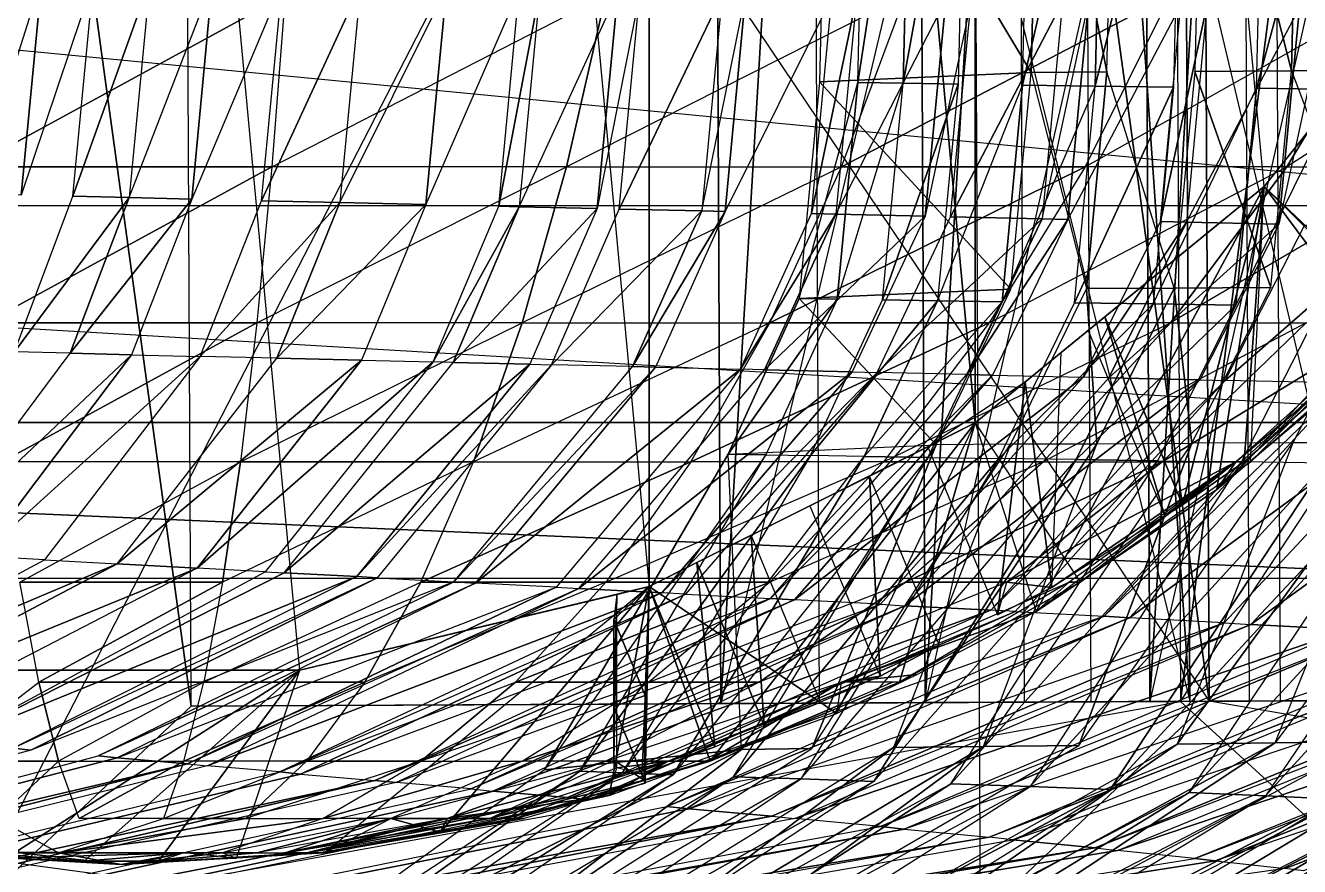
# Model space of a CAD drawing. Header units: metres. Extents: x -2.72 to 2.74, y -1.12 to 1.4.
# Drawn here: x 0.4664 to 0.7399, y -0.3171 to -0.1367 of the extents above; entities that cross this region are included whole.
import ezdxf

# ---------------------------------------------------------------- set-up
doc = ezdxf.new("R2010")
doc.units = ezdxf.units.M
doc.linetypes.add('SOLIDLINE', pattern=[0])
doc.layers.add('A', color=1, linetype='SOLIDLINE')

msp = doc.modelspace()

# ---------------------------------------------------------------- linework, layer by layer
at = {"layer": 'A'}
for points in [[(0.525325, -0.275043, 2.067527), (0.448684, 0.546274, 2.067527), (0.448684, -0.275043, 2.067527)], [(0.600292, -0.257095, 2.067527), (0.600292, 0.528326, 2.067527), (0.525325, 0.546274, 2.067527)], [(0.670307, -0.221984, 2.067527), (0.670307, 0.493215, 2.067527), (0.600292, 0.528326, 2.067527)], [(0.670307, -0.221984, 2.067527), (0.600292, 0.528326, 2.067527), (0.600292, -0.257095, 2.067527)], [(0.732311, -0.171245, 2.067527), (0.670307, 0.493215, 2.067527), (0.670307, -0.221984, 2.067527)], [(0.669453, 0.092099, -0.343774), (0.452619, -0.328964, -0.2137), (0.45064, 0.091068, -0.2137)], [(0.500453, 0.045285, -0.13027), (0.45064, 0.091068, -0.2137), (0.501998, -0.282711, -0.13027)], [(0.501998, -0.282711, -0.13027), (0.45064, 0.091068, -0.2137), (0.452619, -0.328964, -0.2137)], [(0.669453, 0.092099, -0.343774), (0.718946, 0.046314, -0.260881), (0.720492, -0.281682, -0.260881)], [(0.669453, 0.092099, -0.343774), (0.720492, -0.281682, -0.260881), (0.671432, -0.327933, -0.343774)], [(0.762429, 0.092537, 0.310791), (0.712855, 0.046285, 0.227032), (0.7144, -0.281711, 0.227032)], [(0.762429, 0.092537, 0.310791), (0.7144, -0.281711, 0.227032), (0.764408, -0.327495, 0.310791)], [(0.782527, 0.046615, -0.108541), (0.707818, -0.281744, 0.076652), (0.706273, 0.046255, 0.076652)], [(0.931348, 0.047315, 0.096421), (0.932894, -0.280681, 0.096421), (0.7144, -0.281711, 0.227032)], [(0.805414, -0.281284, -0.099753), (0.803868, 0.046715, -0.099753), (0.727614, 0.046356, 0.08544)], [(0.720492, -0.281682, -0.260881), (0.718946, 0.046314, -0.260881), (0.500453, 0.045285, -0.13027)], [(0.693637, 0.046198, -0.25048), (0.615717, -0.282175, -0.066642), (0.614172, 0.045824, -0.066642)], [(0.635357, 0.045923, -0.057485), (0.614172, 0.045824, -0.066642), (0.615717, -0.282175, -0.066642)], [(0.635357, 0.045923, -0.057485), (0.615717, -0.282175, -0.066642), (0.636902, -0.282076, -0.057485)], [(0.716368, -0.281701, -0.241323), (0.714822, 0.046298, -0.241323), (0.635357, 0.045923, -0.057485)], [(0.734264, 0.046385, -0.168595), (0.659555, -0.281973, 0.016598), (0.658009, 0.046026, 0.016598)], [(0.67935, 0.046126, 0.025386), (0.658009, 0.046026, 0.016598), (0.659555, -0.281973, 0.016598)], [(0.67935, 0.046126, 0.025386), (0.659555, -0.281973, 0.016598), (0.680896, -0.281873, 0.025386)], [(0.75715, -0.281513, -0.159807), (0.755605, 0.046486, -0.159807), (0.67935, 0.046126, 0.025386)], [(0.693637, 0.046198, -0.25048), (0.714822, 0.046298, -0.241323), (0.716368, -0.281701, -0.241323)], [(0.693637, 0.046198, -0.25048), (0.716368, -0.281701, -0.241323), (0.695183, -0.281801, -0.25048)], [(0.727614, 0.046356, 0.08544), (0.706273, 0.046255, 0.076652), (0.707818, -0.281744, 0.076652)], [(0.727614, 0.046356, 0.08544), (0.707818, -0.281744, 0.076652), (0.729159, -0.281643, 0.08544)], [(0.734264, 0.046385, -0.168595), (0.755605, 0.046486, -0.159807), (0.75715, -0.281513, -0.159807)], [(0.734264, 0.046385, -0.168595), (0.75715, -0.281513, -0.159807), (0.735809, -0.281614, -0.168595)], [(0.638677, -0.073782, -0.239507), (0.636907, -0.148827, -0.29661), (0.682341, -0.146799, -0.471306)], [(0.682341, -0.146799, -0.471306), (0.684109, -0.071826, -0.409747), (0.638677, -0.073782, -0.239507)], [(0.684109, -0.071826, -0.409747), (0.682341, -0.146799, -0.471306), (0.698584, -0.146704, -0.479452)], [(0.698584, -0.146704, -0.479452), (0.700351, -0.071721, -0.417683), (0.684109, -0.071826, -0.409747)], [(0.719182, -0.071605, -0.426396), (0.717416, -0.146601, -0.488395), (0.73818, -0.146489, -0.498023)], [(0.73818, -0.146489, -0.498023), (0.739944, -0.07148, -0.435778), (0.719182, -0.071605, -0.426396)], [(0.739944, -0.07148, -0.435778), (0.73818, -0.146489, -0.498023), (0.760214, -0.146371, -0.508228)], [(0.645086, -0.148959, -0.285241), (0.646856, -0.073901, -0.228426), (0.656613, -0.074045, -0.215019)], [(0.656613, -0.074045, -0.215019), (0.654842, -0.149119, -0.271484), (0.645086, -0.148959, -0.285241)], [(0.654842, -0.149119, -0.271484), (0.656613, -0.074045, -0.215019), (0.668386, -0.074211, -0.199598)], [(0.668386, -0.074211, -0.199598), (0.666617, -0.149303, -0.255661), (0.654842, -0.149119, -0.271484)], [(0.680476, -0.149504, -0.238351), (0.682244, -0.074392, -0.182728), (0.697798, -0.07459, -0.164409)], [(0.697798, -0.07459, -0.164409), (0.696031, -0.149723, -0.219554), (0.680476, -0.149504, -0.238351)], [(0.696031, -0.149723, -0.219554), (0.697798, -0.07459, -0.164409), (0.714659, -0.074804, -0.144639)], [(0.714659, -0.074804, -0.144639), (0.712893, -0.149959, -0.199269), (0.696031, -0.149723, -0.219554)], [(0.730674, -0.150212, -0.177495), (0.73244, -0.075036, -0.123419), (0.750751, -0.075285, -0.100748)], [(0.750751, -0.075285, -0.100748), (0.748986, -0.150482, -0.154232), (0.730674, -0.150212, -0.177495)], [(0.021837, -0.09942, 1.986097), (0.020021, -0.175342, 1.987249), (0.811162, -0.175341, 1.986021)], [(0.783594, -0.107097, 2.346306), (0.76323, -0.200529, 2.346306), (0.732311, -0.171248, 2.346306)], [(0.758138, -0.205978, 2.537459), (0.783594, -0.107097, 2.537481), (0.732311, -0.171248, 2.537481)], [(0.761847, -0.200529, 2.153136), (0.783594, -0.107097, 2.153136), (0.732311, -0.171248, 2.153136)], [(0.469946, -0.126717, -2.200127), (0.465538, -0.173111, -2.223442), (0.455264, -0.172884, -2.242974)], [(0.465538, -0.173111, -2.223442), (0.469946, -0.126717, -2.200127), (0.481016, -0.126968, -2.178486)], [(0.476607, -0.173364, -2.20172), (0.481016, -0.126968, -2.178486), (0.493128, -0.12725, -2.154219)], [(0.493128, -0.12725, -2.154219), (0.488719, -0.173647, -2.177364), (0.476607, -0.173364, -2.20172)], [(0.506545, -0.127568, -2.126889), (0.502136, -0.173966, -2.149933), (0.488719, -0.173647, -2.177364)], [(0.502136, -0.173966, -2.149933), (0.506545, -0.127568, -2.126889), (0.521548, -0.127926, -2.09607)], [(0.51714, -0.174325, -2.119), (0.521548, -0.127926, -2.09607), (0.538326, -0.128326, -2.06166)], [(0.538326, -0.128326, -2.06166), (0.533917, -0.174726, -2.084464), (0.51714, -0.174325, -2.119)], [(0.454684, -0.167051, 1.186573), (0.451819, -0.130257, 1.090274), (0.52219, -0.130257, 1.090274)], [(0.52219, -0.130257, 1.090274), (0.519325, -0.167051, 1.186573), (0.454684, -0.167051, 1.186573)], [(0.591023, -0.130257, 1.141964), (0.582553, -0.167051, 1.234054), (0.519325, -0.167051, 1.186573)], [(0.556794, -0.128763, -2.02409), (0.552385, -0.175165, -2.046755), (0.533917, -0.174726, -2.084464)], [(0.552385, -0.175165, -2.046755), (0.556794, -0.128763, -2.02409), (0.572436, -0.12911, -1.994208)], [(0.568027, -0.175513, -2.016762), (0.572436, -0.12911, -1.994208), (0.576833, -0.129231, -1.983742)], [(0.576833, -0.129231, -1.983742), (0.572424, -0.175635, -2.006258), (0.568027, -0.175513, -2.016762)], [(0.593576, -0.129599, -1.952095), (0.589168, -0.176005, -1.974494), (0.572424, -0.175635, -2.006258)], [(0.582553, -0.167051, 1.234054), (0.591023, -0.130257, 1.141964), (0.65531, -0.130257, 1.243084)], [(0.589168, -0.176005, -1.974494), (0.593576, -0.129599, -1.952095), (0.598301, -0.129728, -1.940983)], [(0.593892, -0.176134, -1.963341), (0.598301, -0.129728, -1.940983), (0.616016, -0.130114, -1.907834)], [(0.616016, -0.130114, -1.907834), (0.611607, -0.176521, -1.93007), (0.593892, -0.176134, -1.963341)], [(0.621027, -0.130249, -1.896188), (0.616618, -0.176657, -1.918381), (0.611607, -0.176521, -1.93007)], [(0.616618, -0.176657, -1.918381), (0.621027, -0.130249, -1.896188), (0.639561, -0.130649, -1.861784)], [(0.635152, -0.177058, -1.88385), (0.639561, -0.130649, -1.861784), (0.644812, -0.130789, -1.849715)], [(0.644812, -0.130789, -1.849715), (0.640403, -0.177199, -1.871737), (0.635152, -0.177058, -1.88385)], [(0.66399, -0.131201, -1.814301), (0.659581, -0.177612, -1.836193), (0.640403, -0.177199, -1.871737)], [(0.641606, -0.167051, 1.326941), (0.65531, -0.130257, 1.243084), (0.712241, -0.130257, 1.389216)], [(0.712241, -0.130257, 1.389216), (0.693901, -0.167051, 1.461174), (0.641606, -0.167051, 1.326941)], [(0.659581, -0.177612, -1.836193), (0.66399, -0.131201, -1.814301), (0.669424, -0.131345, -1.80192)], [(0.759328, -0.130257, 1.573972), (0.737155, -0.167051, 1.630887), (0.693901, -0.167051, 1.461174)], [(0.737155, -0.167051, 1.630887), (0.759328, -0.130257, 1.573972), (0.794513, -0.130257, 1.789279)], [(0.665016, -0.177756, -1.823766), (0.669424, -0.131345, -1.80192), (0.689047, -0.131765, -1.765732)], [(0.689047, -0.131765, -1.765732), (0.684638, -0.178178, -1.787445), (0.665016, -0.177756, -1.823766)], [(0.694602, -0.131911, -1.75315), (0.690193, -0.178325, -1.774816), (0.684638, -0.178178, -1.787445)], [(0.690193, -0.178325, -1.774816), (0.694602, -0.131911, -1.75315), (0.714448, -0.132338, -1.716419)], [(0.710039, -0.178754, -1.737949), (0.714448, -0.132338, -1.716419), (0.720054, -0.132486, -1.703742)], [(0.720054, -0.132486, -1.703742), (0.715646, -0.178902, -1.725226), (0.710039, -0.178754, -1.737949)], [(0.739882, -0.132916, -1.66669), (0.735474, -0.179334, -1.688036), (0.715646, -0.178902, -1.725226)], [(0.735474, -0.179334, -1.688036), (0.739882, -0.132916, -1.66669), (0.745466, -0.133064, -1.654019)], [(0.677932, -0.193267, -0.488244), (0.682341, -0.146799, -0.471306), (0.636907, -0.148827, -0.29661)], [(0.694175, -0.193173, -0.496421), (0.698584, -0.146704, -0.479452), (0.682341, -0.146799, -0.471306)], [(0.698584, -0.146704, -0.479452), (0.694175, -0.193173, -0.496421), (0.713008, -0.193069, -0.505397)], [(0.717416, -0.146601, -0.488395), (0.713008, -0.193069, -0.505397), (0.733771, -0.192957, -0.515061)], [(0.733771, -0.192957, -0.515061), (0.73818, -0.146489, -0.498023), (0.717416, -0.146601, -0.488395)], [(0.755805, -0.192838, -0.525303), (0.760214, -0.146371, -0.508228), (0.73818, -0.146489, -0.498023)], [(0.636907, -0.148827, -0.29661), (0.632498, -0.195303, -0.312905), (0.677932, -0.193267, -0.488244)], [(0.645086, -0.148959, -0.285241), (0.640677, -0.195436, -0.301494), (0.632498, -0.195303, -0.312905)], [(0.640677, -0.195436, -0.301494), (0.645086, -0.148959, -0.285241), (0.654842, -0.149119, -0.271484)], [(0.650434, -0.195596, -0.287686), (0.654842, -0.149119, -0.271484), (0.666617, -0.149303, -0.255661)], [(0.666617, -0.149303, -0.255661), (0.662208, -0.195781, -0.271805), (0.650434, -0.195596, -0.287686)], [(0.680476, -0.149504, -0.238351), (0.676067, -0.195983, -0.254431), (0.662208, -0.195781, -0.271805)], [(0.676067, -0.195983, -0.254431), (0.680476, -0.149504, -0.238351), (0.696031, -0.149723, -0.219554)], [(0.691622, -0.196202, -0.235565), (0.696031, -0.149723, -0.219554), (0.712893, -0.149959, -0.199269)], [(0.712893, -0.149959, -0.199269), (0.708484, -0.196439, -0.215204), (0.691622, -0.196202, -0.235565)], [(0.730674, -0.150212, -0.177495), (0.726265, -0.196693, -0.193351), (0.708484, -0.196439, -0.215204)], [(0.726265, -0.196693, -0.193351), (0.730674, -0.150212, -0.177495), (0.748986, -0.150482, -0.154232)], [(0.457903, -0.200529, 1.294774), (0.454684, -0.167051, 1.186573), (0.519325, -0.167051, 1.186573)], [(0.519325, -0.167051, 1.186573), (0.516106, -0.200529, 1.294774), (0.457903, -0.200529, 1.294774)], [(0.582553, -0.167051, 1.234054), (0.573037, -0.200529, 1.337526), (0.516106, -0.200529, 1.294774)], [(0.573037, -0.200529, 1.337526), (0.582553, -0.167051, 1.234054), (0.641606, -0.167051, 1.326941)], [(0.626208, -0.200529, 1.421162), (0.641606, -0.167051, 1.326941), (0.693901, -0.167051, 1.461174)], [(0.693901, -0.167051, 1.461174), (0.673295, -0.200529, 1.542026), (0.626208, -0.200529, 1.421162)], [(0.737155, -0.167051, 1.630887), (0.712241, -0.200529, 1.694837), (0.673295, -0.200529, 1.542026)], [(0.712241, -0.200529, 1.694837), (0.737155, -0.167051, 1.630887), (0.769475, -0.167051, 1.828663)], [(0.732311, -0.171248, 2.346306), (0.670307, -0.221988, 2.346306), (0.670307, -0.221988, 2.537481)], [(0.670307, -0.221988, 2.537481), (0.732311, -0.171248, 2.537481), (0.732311, -0.171248, 2.346306)], [(0.683358, -0.262461, 2.537459), (0.732311, -0.171248, 2.537481), (0.670307, -0.221988, 2.537481)], [(0.722171, -0.236257, 2.537459), (0.732311, -0.171248, 2.537481), (0.683358, -0.262461, 2.537459)], [(0.732311, -0.171245, 2.067527), (0.688752, -0.206892, 2.121849), (0.69453, -0.202165, 2.134229)], [(0.732311, -0.171245, 2.067527), (0.69453, -0.202165, 2.134229), (0.698102, -0.199243, 2.147825)], [(0.732311, -0.171245, 2.067527), (0.698102, -0.199243, 2.147825), (0.732311, -0.171248, 2.153136)], [(0.714793, -0.239538, 2.147825), (0.732311, -0.171248, 2.153136), (0.698102, -0.199243, 2.147825)], [(0.728001, -0.230325, 2.153136), (0.732311, -0.171248, 2.153136), (0.714793, -0.239538, 2.147825)], [(0.758138, -0.205978, 2.537459), (0.732311, -0.171248, 2.537481), (0.722171, -0.236257, 2.537459)], [(0.761847, -0.200529, 2.153136), (0.732311, -0.171248, 2.153136), (0.728001, -0.230325, 2.153136)], [(0.732311, -0.171248, 2.346306), (0.76323, -0.200529, 2.346306), (0.729385, -0.230325, 2.346306)], [(0.464115, -0.206757, -2.198354), (0.476607, -0.173364, -2.20172), (0.488719, -0.173647, -2.177364)], [(0.488719, -0.173647, -2.177364), (0.476017, -0.20704, -2.173992), (0.464115, -0.206757, -2.198354)], [(0.476017, -0.20704, -2.173992), (0.488719, -0.173647, -2.177364), (0.502136, -0.173966, -2.149933)], [(0.502136, -0.173966, -2.149933), (0.489201, -0.207359, -2.146555), (0.476017, -0.20704, -2.173992)], [(0.503943, -0.207718, -2.115614), (0.51714, -0.174325, -2.119), (0.533917, -0.174726, -2.084464)], [(0.533917, -0.174726, -2.084464), (0.520429, -0.20812, -2.081068), (0.503943, -0.207718, -2.115614)], [(0.520429, -0.20812, -2.081068), (0.533917, -0.174726, -2.084464), (0.552385, -0.175165, -2.046755)], [(0.020021, -0.175342, 1.987249), (0.015613, -0.221916, 1.979376), (0.806753, -0.221914, 1.978144)], [(0.552385, -0.175165, -2.046755), (0.538576, -0.208558, -2.04335), (0.520429, -0.20812, -2.081068)], [(0.553946, -0.208907, -2.01335), (0.568027, -0.175513, -2.016762), (0.572424, -0.175635, -2.006258)], [(0.572424, -0.175635, -2.006258), (0.558267, -0.209029, -2.002843), (0.553946, -0.208907, -2.01335)], [(0.558267, -0.209029, -2.002843), (0.572424, -0.175635, -2.006258), (0.589168, -0.176005, -1.974494)], [(0.589168, -0.176005, -1.974494), (0.57472, -0.209398, -1.971072), (0.558267, -0.209029, -2.002843)], [(0.579362, -0.209528, -1.959916), (0.593892, -0.176134, -1.963341), (0.611607, -0.176521, -1.93007)], [(0.611607, -0.176521, -1.93007), (0.596769, -0.209914, -1.926636), (0.579362, -0.209528, -1.959916)], [(0.596769, -0.209914, -1.926636), (0.611607, -0.176521, -1.93007), (0.616618, -0.176657, -1.918381)], [(0.616618, -0.176657, -1.918381), (0.601693, -0.21005, -1.914944), (0.596769, -0.209914, -1.926636)], [(0.619905, -0.210452, -1.880405), (0.635152, -0.177058, -1.88385), (0.640403, -0.177199, -1.871737)], [(0.640403, -0.177199, -1.871737), (0.625064, -0.210593, -1.868288), (0.619905, -0.210452, -1.880405)], [(0.625064, -0.210593, -1.868288), (0.640403, -0.177199, -1.871737), (0.659581, -0.177612, -1.836193)], [(0.659581, -0.177612, -1.836193), (0.643909, -0.211006, -1.832736), (0.625064, -0.210593, -1.868288)], [(0.649249, -0.21115, -1.820305), (0.665016, -0.177756, -1.823766), (0.684638, -0.178178, -1.787445)], [(0.684638, -0.178178, -1.787445), (0.668531, -0.211572, -1.783975), (0.649249, -0.21115, -1.820305)], [(0.668531, -0.211572, -1.783975), (0.684638, -0.178178, -1.787445), (0.690193, -0.178325, -1.774816)], [(0.690193, -0.178325, -1.774816), (0.67399, -0.211719, -1.771344), (0.668531, -0.211572, -1.783975)], [(0.693491, -0.212148, -1.734468), (0.710039, -0.178754, -1.737949), (0.715646, -0.178902, -1.725226)], [(0.715646, -0.178902, -1.725226), (0.699, -0.212296, -1.721741), (0.693491, -0.212148, -1.734468)], [(0.699, -0.212296, -1.721741), (0.715646, -0.178902, -1.725226), (0.735474, -0.179334, -1.688036)], [(0.735474, -0.179334, -1.688036), (0.718483, -0.212728, -1.684543), (0.699, -0.212296, -1.721741)], [(0.723971, -0.212876, -1.671822), (0.741058, -0.179482, -1.675319), (0.761647, -0.179939, -1.635936)], [(0.761647, -0.179939, -1.635936), (0.744202, -0.213334, -1.632429), (0.723971, -0.212876, -1.671822)], [(0.661942, -0.226665, -0.484451), (0.677932, -0.193267, -0.488244), (0.632498, -0.195303, -0.312905)], [(0.694175, -0.193173, -0.496421), (0.677902, -0.22657, -0.49263), (0.696408, -0.226467, -0.501608)], [(0.696408, -0.226467, -0.501608), (0.713008, -0.193069, -0.505397), (0.694175, -0.193173, -0.496421)], [(0.713008, -0.193069, -0.505397), (0.696408, -0.226467, -0.501608), (0.71681, -0.226355, -0.511274)], [(0.71681, -0.226355, -0.511274), (0.733771, -0.192957, -0.515061), (0.713008, -0.193069, -0.505397)], [(0.755805, -0.192838, -0.525303), (0.738461, -0.226236, -0.521519), (0.760714, -0.226112, -0.532233)], [(0.632498, -0.195303, -0.312905), (0.617297, -0.228701, -0.309068), (0.661942, -0.226665, -0.484451)], [(0.617297, -0.228701, -0.309068), (0.632498, -0.195303, -0.312905), (0.640677, -0.195436, -0.301494)], [(0.640677, -0.195436, -0.301494), (0.625334, -0.228834, -0.297654), (0.617297, -0.228701, -0.309068)], [(0.634921, -0.228995, -0.283843), (0.650434, -0.195596, -0.287686), (0.662208, -0.195781, -0.271805)], [(0.662208, -0.195781, -0.271805), (0.646491, -0.229179, -0.267957), (0.634921, -0.228995, -0.283843)], [(0.646491, -0.229179, -0.267957), (0.662208, -0.195781, -0.271805), (0.676067, -0.195983, -0.254431)], [(0.676067, -0.195983, -0.254431), (0.660109, -0.229381, -0.250579), (0.646491, -0.229179, -0.267957)], [(0.675394, -0.229601, -0.231709), (0.691622, -0.196202, -0.235565), (0.708484, -0.196439, -0.215204)], [(0.708484, -0.196439, -0.215204), (0.691963, -0.229838, -0.211343), (0.675394, -0.229601, -0.231709)], [(0.691963, -0.229838, -0.211343), (0.708484, -0.196439, -0.215204), (0.726265, -0.196693, -0.193351)], [(0.726265, -0.196693, -0.193351), (0.709435, -0.230092, -0.189484), (0.691963, -0.229838, -0.211343)], [(0.698102, -0.199243, 2.147825), (0.69453, -0.202165, 2.134229), (0.711002, -0.241929, 2.134229)], [(0.711002, -0.241929, 2.134229), (0.714793, -0.239538, 2.147825), (0.698102, -0.199243, 2.147825)], [(0.727429, -0.230363, -0.16613), (0.744577, -0.196965, -0.170002), (0.763033, -0.197253, -0.145161)], [(0.763033, -0.197253, -0.145161), (0.745564, -0.230652, -0.141282), (0.727429, -0.230363, -0.16613)], [(0.461441, -0.230325, 1.413693), (0.457903, -0.200529, 1.294774), (0.516106, -0.200529, 1.294774)], [(0.516106, -0.200529, 1.294774), (0.512568, -0.230325, 1.413693), (0.461441, -0.230325, 1.413693)], [(0.573037, -0.200529, 1.337526), (0.562578, -0.230325, 1.451248), (0.512568, -0.230325, 1.413693)], [(0.562578, -0.230325, 1.451248), (0.573037, -0.200529, 1.337526), (0.626208, -0.200529, 1.421162)], [(0.609285, -0.230325, 1.524716), (0.626208, -0.200529, 1.421162), (0.673295, -0.200529, 1.542026)], [(0.673295, -0.200529, 1.542026), (0.650648, -0.230325, 1.630887), (0.609285, -0.230325, 1.524716)], [(0.712241, -0.200529, 1.694837), (0.684859, -0.230325, 1.765121), (0.650648, -0.230325, 1.630887)], [(0.684859, -0.230325, 1.765121), (0.712241, -0.200529, 1.694837), (0.741342, -0.200529, 1.872914)], [(0.710423, -0.230325, 1.92155), (0.741342, -0.200529, 1.872914), (0.759328, -0.200529, 2.068477)], [(0.759328, -0.200529, 2.068477), (0.726222, -0.230325, 2.093338), (0.710423, -0.230325, 1.92155)], [(0.759328, -0.200529, 2.477477), (0.758138, -0.205978, 2.537459), (0.722171, -0.236257, 2.537459)], [(0.722171, -0.236257, 2.537459), (0.726222, -0.230325, 2.452616), (0.759328, -0.200529, 2.477477)], [(0.759328, -0.200529, 2.477477), (0.726222, -0.230325, 2.452616), (0.729385, -0.230325, 2.346306)], [(0.761847, -0.200529, 2.153136), (0.728001, -0.230325, 2.153136), (0.726222, -0.230325, 2.093338)], [(0.726222, -0.230325, 2.093338), (0.759328, -0.200529, 2.068477), (0.761847, -0.200529, 2.153136)], [(0.444075, -0.24987, -2.160553), (0.476017, -0.20704, -2.173992), (0.489201, -0.207359, -2.146555)], [(0.489201, -0.207359, -2.146555), (0.456559, -0.250557, -2.133751), (0.444075, -0.24987, -2.160553)], [(0.456559, -0.250557, -2.133751), (0.489201, -0.207359, -2.146555), (0.503943, -0.207718, -2.115614)], [(0.503943, -0.207718, -2.115614), (0.470518, -0.251332, -2.103525), (0.456559, -0.250557, -2.133751)], [(0.686742, -0.257254, 2.102823), (0.688752, -0.206892, 2.121849), (0.68102, -0.21322, 2.111226)], [(0.486129, -0.252197, -2.069778), (0.520429, -0.20812, -2.081068), (0.538576, -0.208558, -2.04335)], [(0.538576, -0.208558, -2.04335), (0.503312, -0.253141, -2.032932), (0.486129, -0.252197, -2.069778)], [(0.503312, -0.253141, -2.032932), (0.538576, -0.208558, -2.04335), (0.553946, -0.208907, -2.01335)], [(0.553946, -0.208907, -2.01335), (0.517865, -0.253893, -2.003625), (0.503312, -0.253141, -2.032932)], [(0.521957, -0.254156, -1.993361), (0.558267, -0.209029, -2.002843), (0.57472, -0.209398, -1.971072)], [(0.57472, -0.209398, -1.971072), (0.537536, -0.254951, -1.962324), (0.521957, -0.254156, -1.993361)], [(0.537536, -0.254951, -1.962324), (0.57472, -0.209398, -1.971072), (0.579362, -0.209528, -1.959916)], [(0.579362, -0.209528, -1.959916), (0.541931, -0.255231, -1.951426), (0.537536, -0.254951, -1.962324)], [(0.558414, -0.256064, -1.918916), (0.596769, -0.209914, -1.926636), (0.601693, -0.21005, -1.914944)], [(0.601693, -0.21005, -1.914944), (0.563076, -0.256357, -1.907494), (0.558414, -0.256064, -1.918916)], [(0.563076, -0.256357, -1.907494), (0.601693, -0.21005, -1.914944), (0.619905, -0.210452, -1.880405)], [(0.619905, -0.210452, -1.880405), (0.580321, -0.257222, -1.873754), (0.563076, -0.256357, -1.907494)], [(0.585206, -0.257525, -1.861916), (0.625064, -0.210593, -1.868288), (0.643909, -0.211006, -1.832736)], [(0.643909, -0.211006, -1.832736), (0.60305, -0.258416, -1.827185), (0.585206, -0.257525, -1.861916)], [(0.60305, -0.258416, -1.827185), (0.643909, -0.211006, -1.832736), (0.649249, -0.21115, -1.820305)], [(0.649249, -0.21115, -1.820305), (0.608106, -0.258727, -1.815043), (0.60305, -0.258416, -1.827185)], [(0.626364, -0.259637, -1.779552), (0.668531, -0.211572, -1.783975), (0.67399, -0.211719, -1.771344)], [(0.67399, -0.211719, -1.771344), (0.631532, -0.259953, -1.767213), (0.626364, -0.259637, -1.779552)], [(0.631532, -0.259953, -1.767213), (0.67399, -0.211719, -1.771344), (0.693491, -0.212148, -1.734468)], [(0.693491, -0.212148, -1.734468), (0.649997, -0.260876, -1.731189), (0.631532, -0.259953, -1.767213)], [(0.655214, -0.261195, -1.718757), (0.699, -0.212296, -1.721741), (0.718483, -0.212728, -1.684543)], [(0.718483, -0.212728, -1.684543), (0.673662, -0.262127, -1.682418), (0.655214, -0.261195, -1.718757)], [(0.675054, -0.263162, 2.097009), (0.68102, -0.21322, 2.111226), (0.660115, -0.227097, 2.097009)], [(0.673662, -0.262127, -1.682418), (0.718483, -0.212728, -1.684543), (0.723971, -0.212876, -1.671822)], [(0.723971, -0.212876, -1.671822), (0.678858, -0.262445, -1.669991), (0.673662, -0.262127, -1.682418)], [(0.675054, -0.263162, 2.097009), (0.686742, -0.257254, 2.102823), (0.68102, -0.21322, 2.111226)], [(0.698015, -0.263432, -1.631509), (0.744202, -0.213334, -1.632429), (0.74988, -0.213489, -1.6191)], [(0.74988, -0.213489, -1.6191), (0.703391, -0.263765, -1.618488), (0.698015, -0.263432, -1.631509)], [(0.703391, -0.263765, -1.618488), (0.74988, -0.213489, -1.6191), (0.771389, -0.213987, -1.57621)], [(0.771389, -0.213987, -1.57621), (0.723758, -0.264839, -1.576589), (0.703391, -0.263765, -1.618488)], [(0.729449, -0.265198, -1.562588), (0.777399, -0.214154, -1.561878), (0.799541, -0.21468, -1.51656)], [(0.799541, -0.21468, -1.51656), (0.750415, -0.266333, -1.518319), (0.729449, -0.265198, -1.562588)], [(0.015613, -0.221916, 1.979376), (0.011131, -0.255321, 1.983785), (0.788524, -0.255319, 1.982553)], [(0.788524, -0.255319, 1.982553), (0.806753, -0.221914, 1.978144), (0.015613, -0.221916, 1.979376)], [(0.670307, -0.221988, 2.346306), (0.613397, -0.294573, 2.346306), (0.600292, -0.2571, 2.346306)], [(0.640576, -0.284304, 2.537459), (0.670307, -0.221988, 2.537481), (0.600292, -0.2571, 2.537481)], [(0.670307, -0.221988, 2.346306), (0.654055, -0.277606, 2.346306), (0.613397, -0.294573, 2.346306)], [(0.670307, -0.221984, 2.067527), (0.634772, -0.239806, 2.094037), (0.647583, -0.233381, 2.094037)], [(0.670307, -0.221984, 2.067527), (0.647583, -0.233381, 2.094037), (0.660115, -0.227097, 2.097009)], [(0.670307, -0.221988, 2.346306), (0.69286, -0.256111, 2.346306), (0.654055, -0.277606, 2.346306)], [(0.661942, -0.226665, -0.484451), (0.62012, -0.292057, -0.510065), (0.635233, -0.291855, -0.518054)], [(0.635233, -0.291855, -0.518054), (0.677902, -0.22657, -0.49263), (0.661942, -0.226665, -0.484451)], [(0.696408, -0.226467, -0.501608), (0.652755, -0.291635, -0.526825), (0.672074, -0.291398, -0.536269)], [(0.652755, -0.291635, -0.526825), (0.696408, -0.226467, -0.501608), (0.677902, -0.22657, -0.49263)], [(0.71681, -0.226355, -0.511274), (0.672074, -0.291398, -0.536269), (0.692576, -0.291146, -0.546276)], [(0.692576, -0.291146, -0.546276), (0.738461, -0.226236, -0.521519), (0.71681, -0.226355, -0.511274)], [(0.760714, -0.226112, -0.532233), (0.713646, -0.290883, -0.556742), (0.734673, -0.290611, -0.567561)], [(0.713646, -0.290883, -0.556742), (0.760714, -0.226112, -0.532233), (0.738461, -0.226236, -0.521519)], [(0.78292, -0.225984, -0.543307), (0.734673, -0.290611, -0.567561), (0.755043, -0.290332, -0.578625)], [(0.617297, -0.228701, -0.309068), (0.577846, -0.296424, -0.338735), (0.62012, -0.292057, -0.510065)], [(0.577846, -0.296424, -0.338735), (0.617297, -0.228701, -0.309068), (0.625334, -0.228834, -0.297654)], [(0.585456, -0.29671, -0.327585), (0.625334, -0.228834, -0.297654), (0.634921, -0.228995, -0.283843)], [(0.634921, -0.228995, -0.283843), (0.594534, -0.297056, -0.314093), (0.585456, -0.29671, -0.327585)], [(0.646491, -0.229179, -0.267957), (0.605489, -0.297455, -0.298575), (0.594534, -0.297056, -0.314093)], [(0.605489, -0.297455, -0.298575), (0.646491, -0.229179, -0.267957), (0.660109, -0.229381, -0.250579)], [(0.618384, -0.297891, -0.281599), (0.660109, -0.229381, -0.250579), (0.675394, -0.229601, -0.231709)], [(0.675394, -0.229601, -0.231709), (0.632856, -0.298365, -0.263164), (0.618384, -0.297891, -0.281599)], [(0.512568, -0.230325, 1.413693), (0.50875, -0.256111, 1.542026), (0.465258, -0.256111, 1.542026)], [(0.50875, -0.256111, 1.542026), (0.512568, -0.230325, 1.413693), (0.562578, -0.230325, 1.451248)], [(0.551291, -0.256111, 1.573972), (0.562578, -0.230325, 1.451248), (0.609285, -0.230325, 1.524716)], [(0.609285, -0.230325, 1.524716), (0.591023, -0.256111, 1.636468), (0.551291, -0.256111, 1.573972)], [(0.650648, -0.230325, 1.630887), (0.626208, -0.256111, 1.726783), (0.591023, -0.256111, 1.636468)], [(0.626208, -0.256111, 1.726783), (0.650648, -0.230325, 1.630887), (0.684859, -0.230325, 1.765121)], [(0.691963, -0.229838, -0.211343), (0.648546, -0.298876, -0.243269), (0.632856, -0.298365, -0.263164)], [(0.648546, -0.298876, -0.243269), (0.691963, -0.229838, -0.211343), (0.709435, -0.230092, -0.189484)], [(0.65531, -0.256111, 1.840968), (0.684859, -0.230325, 1.765121), (0.710423, -0.230325, 1.92155)], [(0.710423, -0.230325, 1.92155), (0.677055, -0.256111, 1.974035), (0.65531, -0.256111, 1.840968)], [(0.66509, -0.299424, -0.221916), (0.709435, -0.230092, -0.189484), (0.727429, -0.230363, -0.16613)], [(0.727429, -0.230363, -0.16613), (0.682128, -0.30001, -0.199101), (0.66509, -0.299424, -0.221916)], [(0.677055, -0.256111, 1.974035), (0.710423, -0.230325, 1.92155), (0.726222, -0.230325, 2.093338)], [(0.677055, -0.256111, 1.974035), (0.726222, -0.230325, 2.093338), (0.686742, -0.257254, 2.102823)], [(0.745564, -0.230652, -0.141282), (0.6993, -0.300634, -0.174828), (0.682128, -0.30001, -0.199101)], [(0.726222, -0.230325, 2.452616), (0.722171, -0.236257, 2.537459), (0.683358, -0.262461, 2.537459)], [(0.686742, -0.257254, 2.102823), (0.726222, -0.230325, 2.093338), (0.711002, -0.241929, 2.134229)], [(0.726222, -0.230325, 2.452616), (0.690495, -0.256111, 2.425787), (0.69286, -0.256111, 2.346306)], [(0.69286, -0.256111, 2.346306), (0.729385, -0.230325, 2.346306), (0.726222, -0.230325, 2.452616)], [(0.6993, -0.300634, -0.174828), (0.745564, -0.230652, -0.141282), (0.763457, -0.230958, -0.114938)], [(0.711002, -0.241929, 2.134229), (0.726222, -0.230325, 2.093338), (0.714793, -0.239538, 2.147825)], [(0.714793, -0.239538, 2.147825), (0.726222, -0.230325, 2.093338), (0.728001, -0.230325, 2.153136)], [(0.716242, -0.301294, -0.149094), (0.763457, -0.230958, -0.114938), (0.780726, -0.231282, -0.087099)], [(0.780726, -0.231282, -0.087099), (0.732595, -0.301992, -0.121897), (0.716242, -0.301294, -0.149094)], [(0.796993, -0.231623, -0.057764), (0.747997, -0.302727, -0.093241), (0.732595, -0.301992, -0.121897)], [(0.647583, -0.233381, 2.094037), (0.634772, -0.239806, 2.094037), (0.649904, -0.27634, 2.094037)], [(0.649904, -0.27634, 2.094037), (0.662593, -0.269618, 2.094037), (0.647583, -0.233381, 2.094037)], [(0.634772, -0.239806, 2.094037), (0.600292, -0.257095, 2.067527), (0.62224, -0.24609, 2.097009)], [(0.62224, -0.24609, 2.097009), (0.600292, -0.257095, 2.067527), (0.610536, -0.25196, 2.102823)], [(0.62224, -0.24609, 2.097009), (0.610536, -0.25196, 2.102823), (0.625012, -0.286908, 2.102823)], [(0.625012, -0.286908, 2.102823), (0.637066, -0.281884, 2.097009), (0.62224, -0.24609, 2.097009)], [(0.405169, -0.286392, -2.047985), (0.470518, -0.251332, -2.103525), (0.486129, -0.252197, -2.069778)], [(0.486129, -0.252197, -2.069778), (0.41882, -0.28767, -2.015785), (0.405169, -0.286392, -2.047985)], [(0.41882, -0.28767, -2.015785), (0.486129, -0.252197, -2.069778), (0.503312, -0.253141, -2.032932)], [(0.503312, -0.253141, -2.032932), (0.433847, -0.289064, -1.980628), (0.41882, -0.28767, -2.015785)], [(0.450152, -0.290562, -1.942872), (0.517865, -0.253893, -2.003625), (0.521957, -0.254156, -1.993361)], [(0.450152, -0.290562, -1.942872), (0.521957, -0.254156, -1.993361), (0.537536, -0.254951, -1.962324)], [(0.610536, -0.25196, 2.102823), (0.600292, -0.257095, 2.067527), (0.600292, -0.257098, 2.111226)], [(0.610536, -0.25196, 2.102823), (0.600292, -0.257098, 2.111226), (0.614379, -0.29146, 2.111226)], [(0.614379, -0.29146, 2.111226), (0.625012, -0.286908, 2.102823), (0.610536, -0.25196, 2.102823)], [(0.011131, -0.255321, 1.983785), (0.003867, -0.353513, 1.901124), (0.739971, -0.353628, 1.899917)], [(0.537536, -0.254951, -1.962324), (0.463776, -0.291738, -1.913258), (0.450152, -0.290562, -1.942872)], [(0.541931, -0.255231, -1.951426), (0.46762, -0.29215, -1.902861), (0.463776, -0.291738, -1.913258)], [(0.469315, -0.277606, 1.678368), (0.465258, -0.256111, 1.542026), (0.50875, -0.256111, 1.542026)], [(0.46762, -0.29215, -1.902861), (0.541931, -0.255231, -1.951426), (0.558414, -0.256064, -1.918916)], [(0.50875, -0.256111, 1.542026), (0.504694, -0.277606, 1.678368), (0.469315, -0.277606, 1.678368)], [(0.482035, -0.293381, -1.871841), (0.558414, -0.256064, -1.918916), (0.563076, -0.256357, -1.907494)], [(0.563076, -0.256357, -1.907494), (0.486112, -0.293813, -1.860943), (0.482035, -0.293381, -1.871841)], [(0.551291, -0.256111, 1.573972), (0.5393, -0.277606, 1.704356), (0.504694, -0.277606, 1.678368)], [(0.5393, -0.277606, 1.704356), (0.551291, -0.256111, 1.573972), (0.591023, -0.256111, 1.636468)], [(0.57162, -0.277606, 1.755194), (0.591023, -0.256111, 1.636468), (0.626208, -0.256111, 1.726783)], [(0.626208, -0.256111, 1.726783), (0.600243, -0.277606, 1.828663), (0.57162, -0.277606, 1.755194)], [(0.65531, -0.256111, 1.840968), (0.623916, -0.277606, 1.92155), (0.600243, -0.277606, 1.828663)], [(0.623916, -0.277606, 1.92155), (0.65531, -0.256111, 1.840968), (0.677055, -0.256111, 1.974035)], [(0.641606, -0.277606, 2.516158), (0.690495, -0.256111, 2.425787), (0.683358, -0.262461, 2.537459)], [(0.654055, -0.277606, 2.346306), (0.69286, -0.256111, 2.346306), (0.690495, -0.256111, 2.425787)], [(0.675054, -0.263162, 2.097009), (0.677055, -0.256111, 1.974035), (0.686742, -0.257254, 2.102823)], [(0.580321, -0.257222, -1.873754), (0.501193, -0.295091, -1.828749), (0.486112, -0.293813, -1.860943)], [(0.501193, -0.295091, -1.828749), (0.580321, -0.257222, -1.873754), (0.585206, -0.257525, -1.861916)], [(0.505465, -0.295539, -1.817455), (0.585206, -0.257525, -1.861916), (0.60305, -0.258416, -1.827185)], [(0.60305, -0.258416, -1.827185), (0.52107, -0.296854, -1.784317), (0.505465, -0.295539, -1.817455)], [(0.608106, -0.258727, -1.815043), (0.525492, -0.297313, -1.772731), (0.52107, -0.296854, -1.784317)], [(0.600292, -0.257095, 2.067527), (0.525325, -0.275043, 2.067527), (0.600292, -0.257098, 2.111226)], [(0.600292, -0.257098, 2.111226), (0.525325, -0.275043, 2.067527), (0.593373, -0.258759, 2.153135)], [(0.600292, -0.2571, 2.346306), (0.525325, -0.275043, 2.067527), (0.525325, -0.275048, 2.537481)], [(0.600292, -0.2571, 2.346306), (0.525325, -0.275048, 2.537481), (0.600292, -0.2571, 2.537481)], [(0.525492, -0.297313, -1.772731), (0.608106, -0.258727, -1.815043), (0.626364, -0.259637, -1.779552)], [(0.555502, -0.309787, 2.537459), (0.600292, -0.2571, 2.537481), (0.530959, -0.313999, 2.53766)], [(0.541458, -0.298657, -1.738868), (0.626364, -0.259637, -1.779552), (0.631532, -0.259953, -1.767213)], [(0.591712, -0.301905, 2.537459), (0.600292, -0.2571, 2.537481), (0.555502, -0.309787, 2.537459)], [(0.640576, -0.284304, 2.537459), (0.600292, -0.2571, 2.537481), (0.591712, -0.301905, 2.537459)], [(0.592703, -0.264123, 2.202234), (0.600292, -0.2571, 2.346306), (0.599457, -0.280429, 2.202234)], [(0.593373, -0.258759, 2.153135), (0.592703, -0.264123, 2.202234), (0.592703, -0.282801, 2.189854)], [(0.593373, -0.258759, 2.153135), (0.592703, -0.282801, 2.189854), (0.592703, -0.294344, 2.176258)], [(0.593373, -0.258759, 2.153135), (0.592703, -0.294344, 2.176258), (0.593373, -0.295961, 2.147825)], [(0.598729, -0.297349, 2.134229), (0.614379, -0.29146, 2.111226), (0.600292, -0.257098, 2.111226)], [(0.599457, -0.280429, 2.202234), (0.600292, -0.2571, 2.346306), (0.599251, -0.298609, 2.189854)], [(0.599251, -0.298609, 2.189854), (0.600292, -0.2571, 2.346306), (0.599457, -0.298633, 2.346306)], [(0.600292, -0.2571, 2.346306), (0.613397, -0.294573, 2.346306), (0.599457, -0.298633, 2.346306)], [(0.631532, -0.259953, -1.767213), (0.545979, -0.299124, -1.727095), (0.541458, -0.298657, -1.738868)], [(0.649997, -0.260876, -1.731189), (0.562127, -0.300488, -1.692723), (0.545979, -0.299124, -1.727095)], [(0.562127, -0.300488, -1.692723), (0.649997, -0.260876, -1.731189), (0.655214, -0.261195, -1.718757)], [(0.566689, -0.300959, -1.68086), (0.655214, -0.261195, -1.718757), (0.673662, -0.262127, -1.682418)], [(0.673662, -0.262127, -1.682418), (0.582823, -0.302335, -1.646188), (0.566689, -0.300959, -1.68086)], [(0.678858, -0.262445, -1.669991), (0.587366, -0.302805, -1.63433), (0.582823, -0.302335, -1.646188)], [(0.587366, -0.302805, -1.63433), (0.678858, -0.262445, -1.669991), (0.698015, -0.263432, -1.631509)], [(0.641606, -0.277606, 2.516158), (0.683358, -0.262461, 2.537459), (0.657871, -0.275961, 2.537459)], [(0.599457, -0.280429, 2.202234), (0.592703, -0.282801, 2.189854), (0.592703, -0.264123, 2.202234)], [(0.604119, -0.304262, -1.597614), (0.698015, -0.263432, -1.631509), (0.703391, -0.263765, -1.618488)], [(0.703391, -0.263765, -1.618488), (0.608821, -0.304755, -1.58519), (0.604119, -0.304262, -1.597614)], [(0.723758, -0.264839, -1.576589), (0.626632, -0.306341, -1.545212), (0.608821, -0.304755, -1.58519)], [(0.626632, -0.306341, -1.545212), (0.723758, -0.264839, -1.576589), (0.729449, -0.265198, -1.562588)], [(0.631609, -0.306871, -1.531854), (0.729449, -0.265198, -1.562588), (0.750415, -0.266333, -1.518319)], [(0.750415, -0.266333, -1.518319), (0.649943, -0.308547, -1.489613), (0.631609, -0.306871, -1.531854)], [(0.756233, -0.266706, -1.503744), (0.655032, -0.309098, -1.475707), (0.649943, -0.308547, -1.489613)], [(0.655032, -0.309098, -1.475707), (0.756233, -0.266706, -1.503744), (0.777152, -0.267875, -1.458128)], [(0.673326, -0.310825, -1.432183), (0.777152, -0.267875, -1.458128), (0.782909, -0.268254, -1.443361)], [(0.641606, -0.277606, 2.029796), (0.662593, -0.269618, 2.094037), (0.649904, -0.27634, 2.094037)], [(0.782909, -0.268254, -1.443361), (0.67836, -0.311383, -1.418093), (0.673326, -0.310825, -1.432183)], [(0.80313, -0.269431, -1.397425), (0.696044, -0.313121, -1.374263), (0.67836, -0.311383, -1.418093)], [(0.696044, -0.313121, -1.374263), (0.80313, -0.269431, -1.397425), (0.808643, -0.269805, -1.382821)], [(0.700865, -0.313674, -1.360328), (0.808643, -0.269805, -1.382821), (0.827558, -0.270964, -1.337591)], [(0.827558, -0.270964, -1.337591), (0.717407, -0.315385, -1.317173), (0.700865, -0.313674, -1.360328)], [(0.832662, -0.271325, -1.323477), (0.72187, -0.315919, -1.303706), (0.717407, -0.315385, -1.317173)], [(0.72187, -0.315919, -1.303706), (0.832662, -0.271325, -1.323477), (0.849747, -0.272439, -1.280005)], [(0.736812, -0.317563, -1.262227), (0.849747, -0.272439, -1.280005), (0.854309, -0.27278, -1.266686)], [(0.854309, -0.27278, -1.266686), (0.740801, -0.318067, -1.249519), (0.736812, -0.317563, -1.262227)], [(0.462286, -0.315362, 2.537459), (0.525325, -0.275048, 2.537481), (0.448684, -0.275048, 2.537481)], [(0.479008, -0.315964, 2.537459), (0.525325, -0.275048, 2.537481), (0.462286, -0.315362, 2.537459)], [(0.495, -0.315964, 2.537459), (0.525325, -0.275048, 2.537481), (0.479008, -0.315964, 2.537459)], [(0.511722, -0.315362, 2.537459), (0.525325, -0.275048, 2.537481), (0.495, -0.315964, 2.537459)], [(0.657871, -0.275961, 2.537459), (0.640576, -0.284304, 2.537459), (0.641606, -0.277606, 2.516158)], [(0.469315, -0.277606, 1.678368), (0.473565, -0.294573, 1.821225), (0.447273, -0.294573, 1.840968)], [(0.473565, -0.294573, 1.821225), (0.469315, -0.277606, 1.678368), (0.504694, -0.277606, 1.678368)], [(0.500444, -0.294573, 1.821225), (0.504694, -0.277606, 1.678368), (0.5393, -0.277606, 1.704356)], [(0.5393, -0.277606, 1.704356), (0.526736, -0.294573, 1.840968), (0.500444, -0.294573, 1.821225)], [(0.57162, -0.277606, 1.755194), (0.551291, -0.294573, 1.879593), (0.526736, -0.294573, 1.840968)], [(0.551291, -0.294573, 1.879593), (0.57162, -0.277606, 1.755194), (0.600243, -0.277606, 1.828663)], [(0.573037, -0.294573, 1.93541), (0.600243, -0.277606, 1.828663), (0.623916, -0.277606, 1.92155)], [(0.623916, -0.277606, 1.92155), (0.591023, -0.294573, 2.005981), (0.573037, -0.294573, 1.93541)], [(0.641606, -0.277606, 2.029796), (0.604462, -0.294573, 2.088221), (0.591023, -0.294573, 2.005981)], [(0.604462, -0.294573, 2.088221), (0.641606, -0.277606, 2.029796), (0.649904, -0.27634, 2.094037)], [(0.604462, -0.294573, 2.088221), (0.649904, -0.27634, 2.094037), (0.637066, -0.281884, 2.097009)], [(0.641606, -0.277606, 2.516158), (0.604462, -0.294573, 2.457733), (0.612768, -0.294573, 2.367419)], [(0.612768, -0.294573, 2.367419), (0.652539, -0.277606, 2.397284), (0.641606, -0.277606, 2.516158)], [(0.613397, -0.294573, 2.346306), (0.654055, -0.277606, 2.346306), (0.652539, -0.277606, 2.397284)], [(0.720492, -0.281682, -0.260881), (0.501998, -0.282711, -0.13027), (0.932894, -0.280681, 0.096421)], [(0.932894, -0.280681, 0.096421), (0.501998, -0.282711, -0.13027), (0.7144, -0.281711, 0.227032)], [(0.599457, -0.280429, 2.202234), (0.599251, -0.298609, 2.189854), (0.592703, -0.282801, 2.189854)], [(0.659555, -0.281973, 0.016598), (0.75715, -0.281513, -0.159807), (0.680896, -0.281873, 0.025386)], [(0.707818, -0.281744, 0.076652), (0.805414, -0.281284, -0.099753), (0.729159, -0.281643, 0.08544)], [(0.720492, -0.281682, -0.260881), (0.932894, -0.280681, 0.096421), (0.983221, -0.326464, 0.180717)], [(0.7144, -0.281711, 0.227032), (0.501998, -0.282711, -0.13027), (0.452619, -0.328964, -0.2137)], [(0.599251, -0.298609, 2.189854), (0.592703, -0.294344, 2.176258), (0.592703, -0.282801, 2.189854)], [(0.615717, -0.282175, -0.066642), (0.716368, -0.281701, -0.241323), (0.636902, -0.282076, -0.057485)], [(0.791355, -0.289766, -0.601072), (0.685743, -0.343129, -0.614424), (0.699494, -0.342697, -0.625512)], [(0.685743, -0.343129, -0.614424), (0.791355, -0.289766, -0.601072), (0.774141, -0.29005, -0.58983)], [(0.699494, -0.342697, -0.625512), (0.807079, -0.289473, -0.612693), (0.791355, -0.289766, -0.601072)], [(0.822231, -0.289159, -0.625071), (0.712745, -0.342236, -0.637323), (0.725604, -0.341751, -0.649733)], [(0.836934, -0.28883, -0.638076), (0.725604, -0.341751, -0.649733), (0.738, -0.341251, -0.662505)], [(0.725604, -0.341751, -0.649733), (0.836934, -0.28883, -0.638076), (0.822231, -0.289159, -0.625071)], [(0.738, -0.341251, -0.662505), (0.851109, -0.288491, -0.651463), (0.836934, -0.28883, -0.638076)], [(0.280873, -0.342913, -1.561783), (0.463776, -0.291738, -1.913258), (0.46762, -0.29215, -1.902861)], [(0.62012, -0.292057, -0.510065), (0.499021, -0.35294, -0.364115), (0.549209, -0.346202, -0.535213)], [(0.499021, -0.35294, -0.364115), (0.62012, -0.292057, -0.510065), (0.577846, -0.296424, -0.338735)], [(0.549209, -0.346202, -0.535213), (0.635233, -0.291855, -0.518054), (0.62012, -0.292057, -0.510065)], [(0.652755, -0.291635, -0.526825), (0.564533, -0.345878, -0.543581), (0.581428, -0.345529, -0.552592)], [(0.672074, -0.291398, -0.536269), (0.581428, -0.345529, -0.552592), (0.599357, -0.345159, -0.56214)], [(0.581428, -0.345529, -0.552592), (0.672074, -0.291398, -0.536269), (0.652755, -0.291635, -0.526825)], [(0.604462, -0.294573, 2.088221), (0.614379, -0.29146, 2.111226), (0.598729, -0.297349, 2.134229)], [(0.599357, -0.345159, -0.56214), (0.692576, -0.291146, -0.546276), (0.672074, -0.291398, -0.536269)], [(0.713646, -0.290883, -0.556742), (0.617784, -0.344772, -0.572127), (0.636173, -0.344372, -0.58245)], [(0.734673, -0.290611, -0.567561), (0.636173, -0.344372, -0.58245), (0.653987, -0.343962, -0.593006)], [(0.636173, -0.344372, -0.58245), (0.734673, -0.290611, -0.567561), (0.713646, -0.290883, -0.556742)], [(0.653987, -0.343962, -0.593006), (0.755043, -0.290332, -0.578625), (0.734673, -0.290611, -0.567561)], [(0.774141, -0.29005, -0.58983), (0.670689, -0.343547, -0.603698), (0.685743, -0.343129, -0.614424)], [(0.29203, -0.344139, -1.531155), (0.482035, -0.293381, -1.871841), (0.486112, -0.293813, -1.860943)], [(0.29203, -0.344139, -1.531155), (0.486112, -0.293813, -1.860943), (0.501193, -0.295091, -1.828749)], [(0.501193, -0.295091, -1.828749), (0.303736, -0.345415, -1.499288), (0.29203, -0.344139, -1.531155)], [(0.303736, -0.345415, -1.499288), (0.501193, -0.295091, -1.828749), (0.505465, -0.295539, -1.817455)], [(0.460272, -0.306827, 1.982315), (0.447273, -0.294573, 1.840968), (0.473565, -0.294573, 1.821225)], [(0.477962, -0.306827, 1.969031), (0.473565, -0.294573, 1.821225), (0.500444, -0.294573, 1.821225)], [(0.500444, -0.294573, 1.821225), (0.496047, -0.306827, 1.969031), (0.477962, -0.306827, 1.969031)], [(0.526736, -0.294573, 1.840968), (0.513736, -0.306827, 1.982315), (0.496047, -0.306827, 1.969031)], [(0.513736, -0.306827, 1.982315), (0.526736, -0.294573, 1.840968), (0.551291, -0.294573, 1.879593)], [(0.530258, -0.306827, 2.008302), (0.551291, -0.294573, 1.879593), (0.573037, -0.294573, 1.93541)], [(0.573037, -0.294573, 1.93541), (0.544888, -0.306827, 2.045857), (0.530258, -0.306827, 2.008302)], [(0.591023, -0.294573, 2.005981), (0.55699, -0.306827, 2.093338), (0.544888, -0.306827, 2.045857)], [(0.55699, -0.306827, 2.093338), (0.591023, -0.294573, 2.005981), (0.604462, -0.294573, 2.088221)], [(0.55699, -0.306827, 2.452616), (0.566032, -0.306827, 2.397284), (0.604462, -0.294573, 2.457733)], [(0.55699, -0.306827, 2.452616), (0.604462, -0.294573, 2.457733), (0.591712, -0.301905, 2.537459)], [(0.566032, -0.306827, 2.14867), (0.592703, -0.294344, 2.176258), (0.599251, -0.298609, 2.189854)], [(0.604462, -0.294573, 2.088221), (0.593373, -0.295961, 2.147825), (0.566032, -0.306827, 2.14867)], [(0.57162, -0.306827, 2.336519), (0.612768, -0.294573, 2.367419), (0.604462, -0.294573, 2.457733)], [(0.57162, -0.306827, 2.336519), (0.599457, -0.298633, 2.346306), (0.612768, -0.294573, 2.367419)], [(0.593373, -0.295961, 2.147825), (0.592703, -0.294344, 2.176258), (0.592703, -0.298249, 2.162041)], [(0.604462, -0.294573, 2.088221), (0.598729, -0.297349, 2.134229), (0.593373, -0.295961, 2.147825)], [(0.599457, -0.298633, 2.346306), (0.613397, -0.294573, 2.346306), (0.612768, -0.294573, 2.367419)], [(0.315881, -0.346731, -1.466431), (0.52107, -0.296854, -1.784317), (0.525492, -0.297313, -1.772731)], [(0.315881, -0.346731, -1.466431), (0.525492, -0.297313, -1.772731), (0.541458, -0.298657, -1.738868)], [(0.585456, -0.29671, -0.327585), (0.505677, -0.353363, -0.353476), (0.499021, -0.35294, -0.364115)], [(0.505677, -0.353363, -0.353476), (0.585456, -0.29671, -0.327585), (0.594534, -0.297056, -0.314093)], [(0.513615, -0.353874, -0.340603), (0.594534, -0.297056, -0.314093), (0.605489, -0.297455, -0.298575)], [(0.605489, -0.297455, -0.298575), (0.523196, -0.354463, -0.325796), (0.513615, -0.353874, -0.340603)], [(0.618384, -0.297891, -0.281599), (0.534473, -0.355107, -0.309599), (0.523196, -0.354463, -0.325796)], [(0.534473, -0.355107, -0.309599), (0.618384, -0.297891, -0.281599), (0.632856, -0.298365, -0.263164)], [(0.541458, -0.298657, -1.738868), (0.328339, -0.348077, -1.43282), (0.315881, -0.346731, -1.466431)], [(0.328339, -0.348077, -1.43282), (0.541458, -0.298657, -1.738868), (0.545979, -0.299124, -1.727095)], [(0.340968, -0.349443, -1.398696), (0.562127, -0.300488, -1.692723), (0.566689, -0.300959, -1.68086)], [(0.54713, -0.355807, -0.292009), (0.632856, -0.298365, -0.263164), (0.648546, -0.298876, -0.243269)], [(0.648546, -0.298876, -0.243269), (0.56085, -0.356563, -0.273027), (0.54713, -0.355807, -0.292009)], [(0.66509, -0.299424, -0.221916), (0.575318, -0.357373, -0.252653), (0.56085, -0.356563, -0.273027)], [(0.566032, -0.306827, 2.14867), (0.599251, -0.298609, 2.189854), (0.57162, -0.306827, 2.209435)], [(0.57162, -0.306827, 2.336519), (0.599457, -0.299269, 2.272977), (0.599457, -0.298633, 2.346306)], [(0.57162, -0.306827, 2.209435), (0.599457, -0.299269, 2.272977), (0.573511, -0.306827, 2.272977)], [(0.575318, -0.357373, -0.252653), (0.66509, -0.299424, -0.221916), (0.682128, -0.30001, -0.199101)], [(0.590219, -0.358239, -0.230884), (0.682128, -0.30001, -0.199101), (0.6993, -0.300634, -0.174828)], [(0.6993, -0.300634, -0.174828), (0.605236, -0.35916, -0.207724), (0.590219, -0.358239, -0.230884)], [(0.599251, -0.298609, 2.189854), (0.599457, -0.298633, 2.346306), (0.599457, -0.299269, 2.272977)], [(0.340968, -0.349443, -1.398696), (0.566689, -0.300959, -1.68086), (0.582823, -0.302335, -1.646188)], [(0.582823, -0.302335, -1.646188), (0.353613, -0.350821, -1.364283), (0.340968, -0.349443, -1.398696)], [(0.353613, -0.350821, -1.364283), (0.582823, -0.302335, -1.646188), (0.587366, -0.302805, -1.63433)], [(0.55699, -0.306827, 2.452616), (0.591712, -0.301905, 2.537459), (0.555502, -0.309787, 2.537459)], [(0.716242, -0.301294, -0.149094), (0.620052, -0.360136, -0.18317), (0.605236, -0.35916, -0.207724)], [(0.620052, -0.360136, -0.18317), (0.716242, -0.301294, -0.149094), (0.732595, -0.301992, -0.121897)], [(0.634353, -0.361167, -0.15722), (0.732595, -0.301992, -0.121897), (0.747997, -0.302727, -0.093241)], [(0.747997, -0.302727, -0.093241), (0.647822, -0.362252, -0.129878), (0.634353, -0.361167, -0.15722)], [(0.763172, -0.303507, -0.06282), (0.661093, -0.363404, -0.100852), (0.647822, -0.362252, -0.129878)], [(0.661093, -0.363404, -0.100852), (0.763172, -0.303507, -0.06282), (0.778897, -0.304336, -0.030465)], [(0.366626, -0.352259, -1.328362), (0.604119, -0.304262, -1.597614), (0.608821, -0.304755, -1.58519)], [(0.366626, -0.352259, -1.328362), (0.608821, -0.304755, -1.58519), (0.626632, -0.306341, -1.545212)], [(0.674845, -0.364629, -0.069981), (0.778897, -0.304336, -0.030465), (0.79489, -0.30521, 0.00362)], [(0.79489, -0.30521, 0.00362), (0.688832, -0.365919, -0.037459), (0.674845, -0.364629, -0.069981)], [(0.81087, -0.306123, 0.039234), (0.702807, -0.367267, -0.003478), (0.688832, -0.365919, -0.037459)], [(0.702807, -0.367267, -0.003478), (0.81087, -0.306123, 0.039234), (0.826553, -0.307069, 0.076174)], [(0.626632, -0.306341, -1.545212), (0.380382, -0.353811, -1.289611), (0.366626, -0.352259, -1.328362)], [(0.380382, -0.353811, -1.289611), (0.626632, -0.306341, -1.545212), (0.631609, -0.306871, -1.531854)], [(0.394626, -0.355457, -1.248495), (0.649943, -0.308547, -1.489613), (0.655032, -0.309098, -1.475707)], [(0.460272, -0.306827, 1.982315), (0.473565, -0.314233, 2.126845), (0.465258, -0.314233, 2.13991)], [(0.473565, -0.314233, 2.126845), (0.513736, -0.306827, 1.982315), (0.530258, -0.306827, 2.008302)], [(0.530258, -0.306827, 2.008302), (0.50875, -0.314233, 2.13991), (0.473565, -0.314233, 2.126845)], [(0.473565, -0.314233, 2.126845), (0.496047, -0.306827, 1.969031), (0.513736, -0.306827, 1.982315)], [(0.544888, -0.306827, 2.045857), (0.516106, -0.314233, 2.158791), (0.50875, -0.314233, 2.13991)], [(0.516106, -0.314233, 2.158791), (0.544888, -0.306827, 2.045857), (0.55699, -0.306827, 2.093338)], [(0.544888, -0.306827, 2.500097), (0.516106, -0.314233, 2.387163), (0.52219, -0.314233, 2.363291)], [(0.52219, -0.314233, 2.182662), (0.55699, -0.306827, 2.093338), (0.566032, -0.306827, 2.14867)], [(0.566032, -0.306827, 2.14867), (0.526736, -0.314233, 2.210481), (0.52219, -0.314233, 2.182662)], [(0.52219, -0.314233, 2.363291), (0.55699, -0.306827, 2.452616), (0.544888, -0.306827, 2.500097)], [(0.55699, -0.306827, 2.452616), (0.52219, -0.314233, 2.363291), (0.526736, -0.314233, 2.335473)], [(0.57162, -0.306827, 2.209435), (0.529545, -0.314233, 2.241031), (0.526736, -0.314233, 2.210481)], [(0.526736, -0.314233, 2.335473), (0.566032, -0.306827, 2.397284), (0.55699, -0.306827, 2.452616)], [(0.529545, -0.314233, 2.241031), (0.57162, -0.306827, 2.209435), (0.573511, -0.306827, 2.272977)], [(0.57162, -0.306827, 2.336519), (0.529545, -0.314233, 2.304923), (0.530496, -0.314233, 2.272977)], [(0.530496, -0.314233, 2.272977), (0.573511, -0.306827, 2.272977), (0.57162, -0.306827, 2.336519)], [(0.555502, -0.309787, 2.537459), (0.530959, -0.313999, 2.53766), (0.544888, -0.306827, 2.500097)], [(0.555502, -0.309787, 2.537459), (0.544888, -0.306827, 2.500097), (0.55699, -0.306827, 2.452616)], [(0.716522, -0.368665, 0.031768), (0.826553, -0.307069, 0.076174), (0.841659, -0.308044, 0.114238)], [(0.841659, -0.308044, 0.114238), (0.729732, -0.370105, 0.068086), (0.716522, -0.368665, 0.031768)], [(0.655032, -0.309098, -1.475707), (0.397735, -0.355868, -1.238211), (0.394626, -0.355457, -1.248495)], [(0.397735, -0.355868, -1.238211), (0.655032, -0.309098, -1.475707), (0.673326, -0.310825, -1.432183)], [(0.673326, -0.310825, -1.432183), (0.408913, -0.357156, -1.206025), (0.397735, -0.355868, -1.238211)], [(0.411989, -0.357573, -1.195606), (0.67836, -0.311383, -1.418093), (0.696044, -0.313121, -1.374263)], [(0.855903, -0.309043, 0.153222), (0.742189, -0.371579, 0.105283), (0.729732, -0.370105, 0.068086)], [(0.696044, -0.313121, -1.374263), (0.422795, -0.35887, -1.163194), (0.411989, -0.357573, -1.195606)], [(0.422795, -0.35887, -1.163194), (0.696044, -0.313121, -1.374263), (0.700865, -0.313674, -1.360328)], [(0.700865, -0.313674, -1.360328), (0.42574, -0.359282, -1.152888), (0.422795, -0.35887, -1.163194)], [(0.500444, -0.314233, 2.419109), (0.462286, -0.315362, 2.537459), (0.44305, -0.313999, 2.53766)], [(0.44305, -0.313999, 2.53766), (0.465258, -0.314233, 2.406044), (0.500444, -0.314233, 2.419109)], [(0.443513, -0.314233, 2.272977), (0.444463, -0.314233, 2.241031), (0.487004, -0.316711, 2.272977)], [(0.444463, -0.314233, 2.304923), (0.443513, -0.314233, 2.272977), (0.487004, -0.316711, 2.272977)], [(0.444463, -0.314233, 2.241031), (0.447273, -0.314233, 2.210481), (0.487004, -0.316711, 2.272977)], [(0.447273, -0.314233, 2.335473), (0.444463, -0.314233, 2.304923), (0.487004, -0.316711, 2.272977)], [(0.457903, -0.314233, 2.158791), (0.465258, -0.314233, 2.13991), (0.487004, -0.316711, 2.272977)], [(0.465258, -0.314233, 2.406044), (0.457903, -0.314233, 2.387163), (0.487004, -0.316711, 2.272977)], [(0.500444, -0.314233, 2.419109), (0.479008, -0.315964, 2.537459), (0.462286, -0.315362, 2.537459)], [(0.465258, -0.314233, 2.13991), (0.473565, -0.314233, 2.126845), (0.487004, -0.316711, 2.272977)], [(0.500444, -0.314233, 2.419109), (0.465258, -0.314233, 2.406044), (0.487004, -0.316711, 2.272977)], [(0.473565, -0.314233, 2.126845), (0.50875, -0.314233, 2.13991), (0.487004, -0.316711, 2.272977)], [(0.500444, -0.314233, 2.419109), (0.495, -0.315964, 2.537459), (0.479008, -0.315964, 2.537459)], [(0.529545, -0.314233, 2.241031), (0.530496, -0.314233, 2.272977), (0.487004, -0.316711, 2.272977)], [(0.526736, -0.314233, 2.210481), (0.529545, -0.314233, 2.241031), (0.487004, -0.316711, 2.272977)], [(0.50875, -0.314233, 2.13991), (0.516106, -0.314233, 2.158791), (0.487004, -0.316711, 2.272977)], [(0.50875, -0.314233, 2.406044), (0.500444, -0.314233, 2.419109), (0.487004, -0.316711, 2.272977)], [(0.516106, -0.314233, 2.387163), (0.50875, -0.314233, 2.406044), (0.487004, -0.316711, 2.272977)], [(0.529545, -0.314233, 2.304923), (0.526736, -0.314233, 2.335473), (0.487004, -0.316711, 2.272977)], [(0.530496, -0.314233, 2.272977), (0.529545, -0.314233, 2.304923), (0.487004, -0.316711, 2.272977)], [(0.511722, -0.315362, 2.537459), (0.500444, -0.314233, 2.419109), (0.50875, -0.314233, 2.406044)], [(0.435848, -0.360559, -1.120975), (0.717407, -0.315385, -1.317173), (0.72187, -0.315919, -1.303706)], [(0.435848, -0.360559, -1.120975), (0.72187, -0.315919, -1.303706), (0.736812, -0.317563, -1.262227)]]:
    msp.add_3dface(points, dxfattribs=at)

doc.saveas('drawing.dxf')
